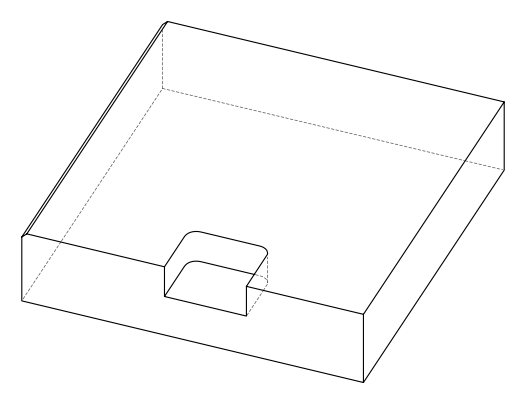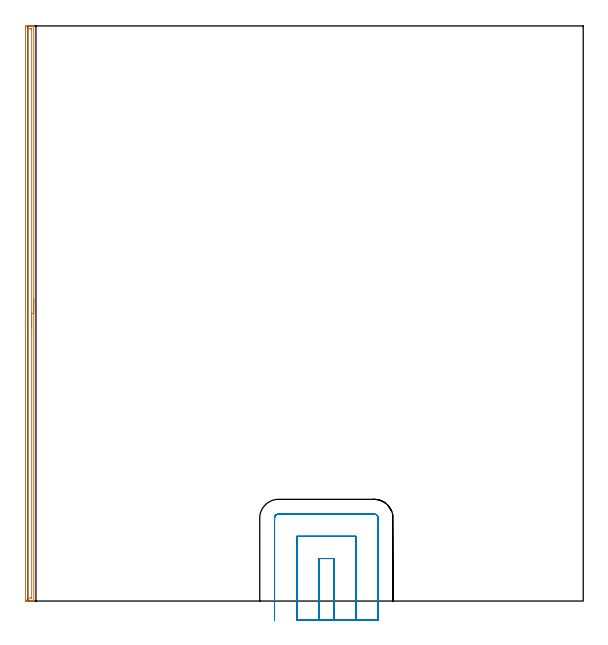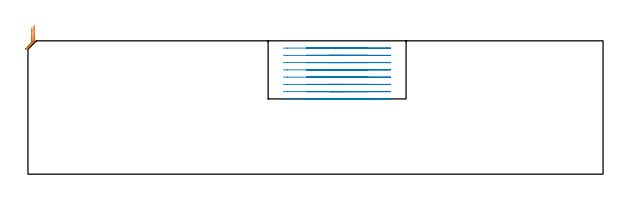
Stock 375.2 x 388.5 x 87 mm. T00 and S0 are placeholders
(PLAN: 2 operations, 1 tool changes, 16.6 min)
(1 AREA_MILL | FG_CHAMFER_SURFACE | UGT0205_001 | 6.41 min | 5876 mm3)
(2 MILL_SLOT | SLOT_PARTIAL_RECTANGULAR | UGT0201_094 | Follow Part, ap 5, ae 75% | 10.21 min | 231733 mm3)
(TOOL UGT0205_001 | Chamfer Mill 20 x 3 x 45 deg. | D20 FL50 Z2)
(TOOL UGT0201_094 | End mill 20 mm | D20 FL38 Z4)
(OP 1 AREA_MILL)
G17 G21 G94 G90
T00 M6
G54
G17 G0 G90 X4. Y204.25 S1061 M3
G43 Z97. H0
G94 G1 Y204.212 Z96.128 F250.
Y204.098 Z95.263
Y203.909 Z94.412
Y203.647 Z93.58
Y203.313 Z92.774
Y202.91 Z92.
Y202.442 Z91.264
Y201.91 Z90.572
Y201.321 Z89.929
Y200.678 Z89.34
Y199.986 Z88.808
Y199.25 Z88.34
Y198.476 Z87.937
Y197.67 Z87.603
Y196.838 Z87.341
Y195.987 Z87.152
Y195.122 Z87.038
Y194.25 Z87.
Y0.184
X3.997 Y0.01 Z86.988
X3.965 Y0.007 Z86.956
X3.561 Y0. Z86.561
X3.312 Z86.312
X2.581 Z85.576
X1.328 Z84.325
X-0.081 Z82.915
X-0.707 Z82.289
X-0.968 Y0.001 Z82.028
X-1.212 Y0.003 Z81.784
X-1.491 Y0.008 Z81.505
X-1.494 Y0.101 Z81.503
X-1.499 Y0.631 Z81.501
X-1.5 Y1.168 Z81.5
Y387.511
X-1.499 Y387.869 Z81.501
X-1.494 Y388.399 Z81.503
X-1.491 Y388.492 Z81.505
X-0.968 Y388.5 Z82.028
X0.806 Z83.801
X2.215 Z85.211
X2.581 Z85.576
X3.312 Z86.312
X3.562 Z86.561
X3.965 Y388.493 Z86.956
X3.997 Y388.49 Z86.988
X4. Y388.316 Z87.
Y194.25
X2.586 Z85.586
Y2.42
X2.581 Y2.01 Z85.581
X2.109 Y2.001 Z85.109
X0.806 Y2. Z83.806
X0.335 Y2.001 Z83.335
X-0.081 Y2.01 Z82.919
X-0.086 Y2.42 Z82.914
Y2.425
Y386.08
X-0.081 Y386.49 Z82.919
X0.391 Y386.499 Z83.391
X1.694 Y386.5 Z84.694
X2.165 Y386.499 Z85.165
X2.581 Y386.49 Z85.581
X2.586 Y386.08 Z85.586
Y194.25
Y193.378 Z85.624
Y192.514 Z85.738
Y191.662 Z85.926
Y190.83 Z86.189
Y190.024 Z86.523
Y189.25 Z86.925
Y188.514 Z87.394
Y187.822 Z87.925
Y187.179 Z88.515
Y186.59 Z89.158
Y186.059 Z89.85
Y185.59 Z90.586
Y185.187 Z91.36
Y184.853 Z92.166
Y184.591 Z92.998
Y184.402 Z93.849
Y184.288 Z94.714
Y184.25 Z95.586
G0 Z97.
M5
M2
(OP 2 MILL_SLOT)
G17 G21 G94 G90
T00 M6
G54
G17 G0 G90 X206.7 Y-13. S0 M3
G43 Z97. H0
Z82.262
G94 G1 Y-10. F250.
Y28.7 F500.
X196.7
Y-10.
Y-13. F250.
X221.7
Y-10.
Y43.7 F500.
X181.7
Y-10.
Y-13. F250.
X236.7
Y-10.
Y56. F500.
G3 X234. Y58.7 R2.7
G1 X169.4
G3 X166.7 Y56. R2.7
G1 Y-10.
Y-13. F250.
G0 X206.7 Z77.525
G1 Y-10.
Y28.7 F500.
X196.7
Y-10.
Y-13. F250.
X221.7
Y-10.
Y43.7 F500.
X181.7
Y-10.
Y-13. F250.
X236.7
Y-10.
Y56. F500.
G3 X234. Y58.7 R2.7
G1 X169.4
G3 X166.7 Y56. R2.7
G1 Y-10.
Y-13. F250.
G0 X206.7 Z72.787
G1 Y-10.
Y28.7 F500.
X196.7
Y-10.
Y-13. F250.
X221.7
Y-10.
Y43.7 F500.
X181.7
Y-10.
Y-13. F250.
X236.7
Y-10.
Y56. F500.
G3 X234. Y58.7 R2.7
G1 X169.4
G3 X166.7 Y56. R2.7
G1 Y-10.
Y-13. F250.
G0 X206.7 Z68.05
G1 Y-10.
Y28.7 F500.
X196.7
Y-10.
Y-13. F250.
X221.7
Y-10.
Y43.7 F500.
X181.7
Y-10.
Y-13. F250.
X236.7
Y-10.
Y56. F500.
G3 X234. Y58.7 R2.7
G1 X169.4
G3 X166.7 Y56. R2.7
G1 Y-10.
Y-13. F250.
G0 X206.7 Z63.312
G1 Y-10.
Y28.7 F500.
X196.7
Y-10.
Y-13. F250.
X221.7
Y-10.
Y43.7 F500.
X181.7
Y-10.
Y-13. F250.
X236.7
Y-10.
Y56. F500.
G3 X234. Y58.7 R2.7
G1 X169.4
G3 X166.7 Y56. R2.7
G1 Y-10.
Y-13. F250.
G0 X206.7 Z58.575
G1 Y-10.
Y28.7 F500.
X196.7
Y-10.
Y-13. F250.
X221.7
Y-10.
Y43.7 F500.
X181.7
Y-10.
Y-13. F250.
X236.7
Y-10.
Y56. F500.
G3 X234. Y58.7 R2.7
G1 X169.4
G3 X166.7 Y56. R2.7
G1 Y-10.
Y-13. F250.
G0 X206.7 Z53.837
G1 Y-10.
Y28.7 F500.
X196.7
Y-10.
Y-13. F250.
X221.7
Y-10.
Y43.7 F500.
X181.7
Y-10.
Y-13. F250.
X236.7
Y-10.
Y56. F500.
G3 X234. Y58.7 R2.7
G1 X169.4
G3 X166.7 Y56. R2.7
G1 Y-10.
Y-13. F250.
G0 X206.7 Z49.1
G1 Y-10.
Y28.7 F500.
X196.7
Y-10.
Y-13. F250.
X221.7
Y-10.
Y43.7 F500.
X181.7
Y-10.
Y-13. F250.
X236.7
Y-10.
Y56. F500.
G3 X234. Y58.7 R2.7
G1 X169.4
G3 X166.7 Y56. R2.7
G1 Y-10.
Y-13. F250.
G0 Z97.
M5
M2
